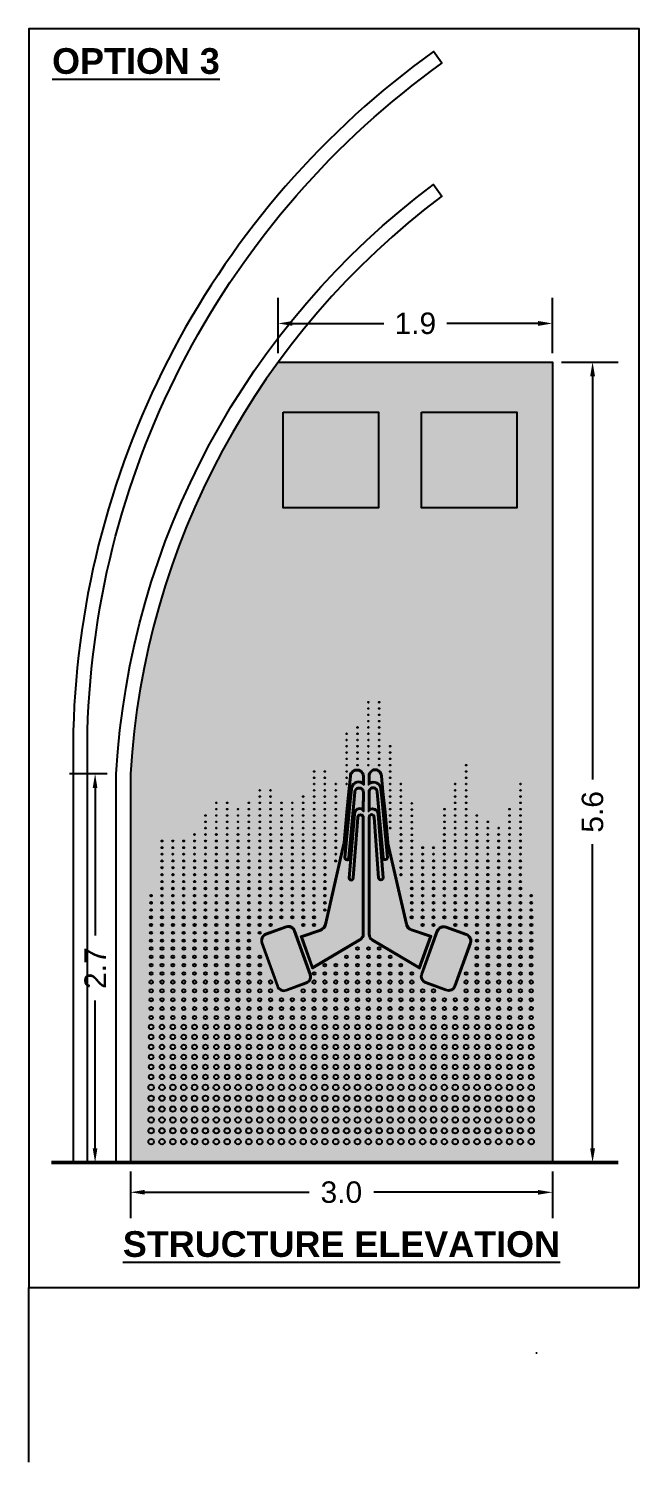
# Model space of a CAD drawing. Header units: metres. Extents: x 6 to 601, y -20 to 118.
# Drawn here: x 38.02 to 42.3, y 73.74 to 83.77 of the extents above; entities that cross this region are included whole.
import ezdxf

# ---------------------------------------------------------------- set-up
doc = ezdxf.new("R2010")
doc.units = ezdxf.units.M
doc.header["$MEASUREMENT"] = 0
doc.layers.add('ProfileEdges', color=7, linetype='Continuous')
doc.styles.add('AR', font='arial.ttf')
doc.styles.get("Standard").update_dxf_attribs({"font": 'arial.ttf'})
doc.dimstyles.get("Standard").update_dxf_attribs({"dimtxt": 0.18, "dimasz": 0.18, "dimexe": 0.18, "dimexo": 0.0625, "dimgap": 0.09, "dimtad": 0, "dimdec": 4, "dimzin": 0, "dimdsep": 46, "dimtxsty": 'Standard', "dimcen": 0.09, "dimadec": 0, "dimazin": 0, "dimtfac": 1, "dimtdec": 4, "dimtofl": 0, "dimtmove": 0, "dimatfit": 3, "dimfxl": 1, "dimtolj": 1, "dimtzin": 0, "dimarcsym": 0})

# ---------------------------------------------------------------- blocks, each defined once
blk = doc.blocks.new('*D597')
at = {"color": 0, "lineweight": -2, "transparency": 16777216}
for p, q in [((41.753, 81.436), (42.151, 81.436)), ((41.971, 81.336), (41.971, 78.516)), ((41.971, 75.936), (41.971, 78.063)), ((41.753, 75.836), (42.151, 75.836))]:
    blk.add_line(p, q, dxfattribs=at)
at = {"color": 0, "transparency": 16777216}
for points in [[(41.954, 81.336), (41.988, 81.336), (41.971, 81.436)], [(41.954, 75.936), (41.988, 75.936), (41.971, 75.836)]]:
    blk.add_solid(points, dxfattribs=at)
at = {"layer": 'Defpoints', "color": 0, "transparency": 16777216}
for p in [(41.69, 81.436), (41.69, 75.836), (41.971, 75.836)]:
    blk.add_point(p, dxfattribs=at)
at = {"color": 0, "transparency": 16777216, "insert": (41.971, 78.289), "char_height": 0.15, "attachment_point": 5, "rotation": 90}
blk.add_mtext('\\A1;5.6', dxfattribs=at)
blk = doc.blocks.new('*D598')
at = {"color": 0, "lineweight": -2, "transparency": 16777216}
for p, q in [((38.737, 75.774), (38.737, 75.448)), ((41.69, 75.773), (41.69, 75.448)), ((38.837, 75.628), (39.987, 75.628)), ((41.59, 75.628), (40.44, 75.628))]:
    blk.add_line(p, q, dxfattribs=at)
at = {"color": 0, "transparency": 16777216}
for points in [[(38.837, 75.645), (38.837, 75.612), (38.737, 75.628)], [(41.59, 75.644), (41.59, 75.611), (41.69, 75.628)]]:
    blk.add_solid(points, dxfattribs=at)
at = {"layer": 'Defpoints', "color": 0, "transparency": 16777216}
for p in [(38.737, 75.836), (41.69, 75.836), (41.69, 75.628)]:
    blk.add_point(p, dxfattribs=at)
at = {"color": 0, "transparency": 16777216, "insert": (40.213, 75.628), "char_height": 0.15, "attachment_point": 5, "rotation": 359.9843}
blk.add_mtext('\\A1;3.0', dxfattribs=at)
blk = doc.blocks.new('*D599')
at = {"color": 0, "lineweight": -2, "transparency": 16777216}
for p, q in [((39.771, 81.499), (39.771, 81.886)), ((41.69, 81.499), (41.69, 81.886)), ((39.871, 81.706), (40.511, 81.706)), ((41.59, 81.706), (40.95, 81.706))]:
    blk.add_line(p, q, dxfattribs=at)
at = {"color": 0, "transparency": 16777216}
for points in [[(39.871, 81.723), (39.871, 81.689), (39.771, 81.706)], [(41.59, 81.723), (41.59, 81.689), (41.69, 81.706)]]:
    blk.add_solid(points, dxfattribs=at)
at = {"layer": 'Defpoints', "color": 0, "transparency": 16777216}
for p in [(41.69, 81.706), (39.771, 81.436), (41.69, 81.436)]:
    blk.add_point(p, dxfattribs=at)
at = {"color": 0, "transparency": 16777216, "insert": (40.731, 81.706), "char_height": 0.15, "attachment_point": 5}
blk.add_mtext('\\A1;1.9', dxfattribs=at)
blk = doc.blocks.new('*D596')
at = {"color": 0, "lineweight": -2, "transparency": 16777216}
for p, q in [((38.575, 78.556), (38.31, 78.556)), ((38.49, 78.456), (38.49, 77.424)), ((38.49, 75.936), (38.49, 76.969)), ((38.575, 75.836), (38.31, 75.836))]:
    blk.add_line(p, q, dxfattribs=at)
at = {"color": 0, "transparency": 16777216}
for points in [[(38.473, 78.456), (38.506, 78.456), (38.49, 78.556)], [(38.473, 75.936), (38.506, 75.936), (38.49, 75.836)]]:
    blk.add_solid(points, dxfattribs=at)
at = {"layer": 'Defpoints', "color": 0, "transparency": 16777216}
for p in [(38.637, 78.556), (38.49, 75.836), (38.637, 75.836)]:
    blk.add_point(p, dxfattribs=at)
at = {"color": 0, "transparency": 16777216, "insert": (38.49, 77.196), "char_height": 0.15, "attachment_point": 5, "rotation": 90}
blk.add_mtext('\\A1;2.7', dxfattribs=at)
blk = doc.blocks.new('logo')
at = {"true_color": 0xffffff, "transparency": 33554661}
h = blk.add_hatch(color=7, dxfattribs=at)
h.dxf.hatch_style = 1
h.paths.add_polyline_path([(118.233, 83.06), (117.566, 83.06), (117.566, 82.39), (118.233, 82.39)])
blk.add_lwpolyline([(117.566, 83.06), (118.233, 83.06), (118.233, 82.39), (117.566, 82.39)], close=True)

msp = doc.modelspace()

# ---------------------------------------------------------------- hatches: boundary and pattern name
at = {"lineweight": 0, "true_color": 0xcd6928, "transparency": 33554534}
h = msp.add_hatch(color=32, dxfattribs=at)
h.dxf.hatch_style = 1
h.paths.add_polyline_path([(41.69, 81.436), (39.771, 81.436, 0.143152), (38.737, 78.558), (38.737, 75.836), (41.69, 75.836)])

# ---------------------------------------------------------------- linework, layer by layer
at = {"lineweight": 50}
msp.add_line((38.185, 75.836), (42.151, 75.836), dxfattribs=at)
for p, q in [((38.025, 73.739), (38.025, 74.963)), ((41.575, 74.504), (41.583, 74.504))]:
    msp.add_line(p, q)
for points in [[(38.437, 76.436), (38.437, 78.856, -0.234388), (40.916, 83.526), (40.858, 83.608, 0.234515), (38.337, 78.856), (38.337, 76.436)], [(38.737, 78.558), (38.737, 75.836), (38.637, 75.836), (38.637, 76.436), (38.637, 78.556, -0.221146), (40.857, 82.677), (40.917, 82.596, 0.220805), (38.737, 78.556)]]:
    msp.add_lwpolyline(points, format="xyb")
for points in [[(38.737, 78.556), (38.737, 76.456)], [(38.337, 76.436), (38.337, 75.836), (38.437, 75.836), (38.437, 76.436)]]:
    msp.add_lwpolyline(points)
for points in [[(40.37, 78.427), (40.369, 78.291, 0.772031), (40.307, 78.274), (40.271, 77.827, 1), (40.294, 77.827), (40.325, 78.251, -1), (40.369, 78.251), (40.369, 77.434, -0.265769), (40.345, 77.391), (40.01, 77.194), (39.929, 77.42), (40.067, 77.467, 0.26009), (40.099, 77.503), (40.229, 78.068, 0.035319), (40.23, 78.075), (40.248, 78.286), (40.263, 78.431), (40.274, 78.538), (40.274, 78.538, -1.002494), (40.37, 78.538), (40.37, 78.538), (40.37, 78.479, 0.686871), (40.287, 78.447), (40.277, 78.365), (40.24, 77.969, 1.012801), (40.262, 77.969), (40.262, 77.97), (40.304, 78.428, -1.006462)], [(40.363, 78.427), (40.362, 78.308, 0.594202), (40.3, 78.275), (40.264, 77.827, 1.000749), (40.301, 77.827), (40.332, 78.25, -1.007797), (40.362, 78.251), (40.362, 77.434, -0.265769), (40.341, 77.397), (40.014, 77.204), (39.938, 77.416), (40.069, 77.46, 0.26009), (40.106, 77.502), (40.236, 78.067, 0.035319), (40.237, 78.075), (40.255, 78.285), (40.27, 78.43), (40.281, 78.538, -1.007076), (40.363, 78.538), (40.363, 78.494, 0.582792), (40.28, 78.447), (40.27, 78.366), (40.233, 77.969, 1.011339), (40.269, 77.968), (40.269, 77.969), (40.311, 78.427, -1.01256)], [(40.402, 78.427), (40.403, 78.291, -0.772031), (40.465, 78.274), (40.501, 77.827, -1), (40.478, 77.827), (40.447, 78.251, 1), (40.403, 78.251), (40.403, 77.434, 0.265769), (40.427, 77.391), (40.762, 77.194), (40.843, 77.42), (40.705, 77.467, -0.26009), (40.673, 77.503), (40.543, 78.068, -0.035319), (40.542, 78.075), (40.524, 78.286), (40.509, 78.431), (40.498, 78.538), (40.498, 78.538, 1.002494), (40.402, 78.538), (40.402, 78.538), (40.402, 78.479, -0.686871), (40.485, 78.447), (40.495, 78.365), (40.532, 77.969, -1.012801), (40.51, 77.969), (40.51, 77.97), (40.468, 78.428, 1.006462)], [(40.409, 78.427), (40.41, 78.308, -0.594202), (40.472, 78.275), (40.508, 77.827, -1.000749), (40.471, 77.827), (40.44, 78.25, 1.007797), (40.41, 78.251), (40.41, 77.434, 0.265769), (40.431, 77.397), (40.758, 77.204), (40.834, 77.416), (40.703, 77.46, -0.26009), (40.666, 77.502), (40.536, 78.067, -0.035319), (40.535, 78.075), (40.517, 78.285), (40.502, 78.43), (40.491, 78.538, 1.007076), (40.409, 78.538), (40.409, 78.494, -0.582792), (40.492, 78.447), (40.502, 78.366), (40.539, 77.969, -1.011339), (40.503, 77.968), (40.503, 77.969), (40.461, 78.427, 1.01256)], [(39.654, 77.371), (39.763, 77.069, 0.414926), (39.827, 77.039), (39.97, 77.091, 0.413923), (39.999, 77.155), (39.89, 77.457, 0.415093), (39.826, 77.487), (39.683, 77.435, 0.412914)], [(39.66, 77.373), (39.769, 77.071, 0.414926), (39.824, 77.045), (39.967, 77.097, 0.413923), (39.993, 77.152), (39.883, 77.454, 0.415093), (39.828, 77.48), (39.686, 77.428, 0.412914)], [(41.119, 77.371), (41.01, 77.069, -0.414926), (40.945, 77.039), (40.803, 77.091, -0.413923), (40.773, 77.155), (40.882, 77.457, -0.415093), (40.946, 77.487), (41.089, 77.435, -0.412914)], [(41.112, 77.373), (41.003, 77.071, -0.414926), (40.948, 77.045), (40.805, 77.097, -0.413923), (40.779, 77.152), (40.889, 77.454, -0.415093), (40.944, 77.48), (41.086, 77.428, -0.412914)]]:
    msp.add_lwpolyline(points, format="xyb", close=True)
for centre, radius in [((40.402, 79.056), 0.003), ((40.478, 79.056), 0.003), ((40.402, 79.012), 0.003), ((40.402, 78.968), 0.003), ((40.478, 79.012), 0.003), ((40.478, 78.968), 0.003), ((40.25, 78.836), 0.003), ((40.326, 78.88), 0.003), ((40.326, 78.836), 0.003), ((40.402, 78.924), 0.003), ((40.402, 78.88), 0.003), ((40.402, 78.836), 0.003), ((40.478, 78.924), 0.003), ((40.478, 78.88), 0.003), ((40.478, 78.836), 0.003), ((40.25, 78.792), 0.003), ((40.25, 78.748), 0.003), ((40.326, 78.792), 0.003), ((40.326, 78.748), 0.003), ((40.402, 78.792), 0.003), ((40.402, 78.748), 0.003), ((40.478, 78.792), 0.003), ((40.478, 78.748), 0.003), ((40.554, 78.748), 0.003), ((40.25, 78.704), 0.003), ((40.25, 78.66), 0.003), ((40.326, 78.704), 0.003), ((40.326, 78.66), 0.003), ((40.402, 78.704), 0.003), ((40.402, 78.66), 0.003), ((40.478, 78.704), 0.003), ((40.478, 78.66), 0.003), ((40.554, 78.704), 0.003), ((40.554, 78.66), 0.003), ((40.022, 78.572), 0.003), ((40.022, 78.528), 0.003), ((40.098, 78.572), 0.003), ((40.098, 78.528), 0.003), ((40.25, 78.616), 0.003), ((40.25, 78.572), 0.003), ((40.25, 78.528), 0.003), ((40.326, 78.616), 0.003), ((40.402, 78.616), 0.003), ((40.478, 78.616), 0.003), ((40.554, 78.616), 0.003), ((40.554, 78.572), 0.003), ((40.554, 78.528), 0.003), ((41.086, 78.616), 0.003), ((41.086, 78.572), 0.003), ((41.086, 78.528), 0.003), ((39.642, 78.44), 0.003), ((39.718, 78.44), 0.003), ((40.022, 78.484), 0.003), ((40.022, 78.44), 0.003), ((40.098, 78.484), 0.003), ((40.098, 78.44), 0.003), ((40.174, 78.484), 0.003), ((40.174, 78.44), 0.003), ((40.25, 78.484), 0.003), ((40.554, 78.484), 0.003), ((40.554, 78.44), 0.003), ((40.63, 78.484), 0.003), ((40.63, 78.44), 0.003), ((41.01, 78.484), 0.003), ((41.01, 78.44), 0.003), ((41.086, 78.484), 0.003), ((41.086, 78.44), 0.003), ((41.466, 78.484), 0.003), ((41.466, 78.44), 0.003), ((39.338, 78.352), 0.003), ((39.414, 78.352), 0.003), ((39.566, 78.352), 0.003), ((39.642, 78.396), 0.003), ((39.642, 78.352), 0.003), ((39.718, 78.396), 0.003), ((39.718, 78.352), 0.003), ((39.794, 78.352), 0.003), ((39.87, 78.352), 0.003), ((39.946, 78.396), 0.003), ((39.946, 78.352), 0.003), ((40.022, 78.396), 0.003), ((40.022, 78.352), 0.003), ((40.098, 78.396), 0.003), ((40.098, 78.352), 0.003), ((40.174, 78.396), 0.003), ((40.174, 78.352), 0.003), ((40.554, 78.396), 0.003), ((40.554, 78.352), 0.003), ((40.63, 78.396), 0.003), ((40.63, 78.352), 0.003), ((40.706, 78.349), 0.003), ((41.01, 78.396), 0.003), ((41.01, 78.352), 0.003), ((41.086, 78.396), 0.003), ((41.086, 78.352), 0.003), ((41.466, 78.396), 0.003), ((41.466, 78.352), 0.003), ((39.262, 78.264), 0.003), ((39.338, 78.308), 0.003), ((39.338, 78.264), 0.003), ((39.414, 78.308), 0.003), ((39.414, 78.264), 0.003), ((39.49, 78.308), 0.003), ((39.49, 78.264), 0.003), ((39.566, 78.308), 0.003), ((39.566, 78.264), 0.003), ((39.642, 78.308), 0.003), ((39.642, 78.264), 0.003), ((39.718, 78.308), 0.003), ((39.718, 78.264), 0.003), ((39.794, 78.308), 0.003), ((39.794, 78.264), 0.003), ((39.87, 78.308), 0.003), ((39.87, 78.264), 0.003), ((39.946, 78.308), 0.003), ((39.946, 78.264), 0.003), ((40.022, 78.308), 0.003), ((40.022, 78.264), 0.003), ((40.098, 78.308), 0.003), ((40.098, 78.264), 0.003), ((40.174, 78.308), 0.003), ((40.174, 78.264), 0.003), ((40.554, 78.308), 0.003), ((40.554, 78.264), 0.003), ((40.63, 78.308), 0.003), ((40.63, 78.264), 0.003), ((40.706, 78.305), 0.003), ((40.706, 78.261), 0.003), ((40.934, 78.308), 0.003), ((40.934, 78.264), 0.003), ((41.01, 78.308), 0.003), ((41.01, 78.264), 0.003), ((41.086, 78.308), 0.003), ((41.086, 78.264), 0.003), ((41.162, 78.264), 0.003), ((41.39, 78.308), 0.003), ((41.39, 78.264), 0.003), ((41.466, 78.308), 0.003), ((41.466, 78.264), 0.003), ((39.186, 78.131), 0.004), ((39.262, 78.131), 0.004), ((39.262, 78.22), 0.003), ((39.262, 78.176), 0.003), ((39.338, 78.131), 0.004), ((39.338, 78.22), 0.003), ((39.338, 78.176), 0.003), ((39.414, 78.131), 0.004), ((39.414, 78.22), 0.003), ((39.414, 78.176), 0.003), ((39.49, 78.131), 0.004), ((39.49, 78.22), 0.003), ((39.49, 78.176), 0.003), ((39.566, 78.131), 0.004), ((39.566, 78.22), 0.003), ((39.566, 78.176), 0.003), ((39.642, 78.131), 0.004), ((39.642, 78.22), 0.003), ((39.642, 78.176), 0.003), ((39.718, 78.131), 0.004), ((39.718, 78.22), 0.003), ((39.718, 78.176), 0.003), ((39.794, 78.131), 0.004), ((39.794, 78.22), 0.003), ((39.794, 78.176), 0.003), ((39.87, 78.131), 0.004), ((39.87, 78.22), 0.003), ((39.87, 78.176), 0.003), ((39.946, 78.131), 0.004), ((39.946, 78.22), 0.003), ((39.946, 78.176), 0.003), ((40.022, 78.131), 0.004), ((40.022, 78.22), 0.003), ((40.022, 78.176), 0.003), ((40.098, 78.131), 0.004), ((40.098, 78.22), 0.003), ((40.098, 78.176), 0.003), ((40.174, 78.131), 0.004), ((40.174, 78.22), 0.003), ((40.174, 78.176), 0.003), ((40.554, 78.22), 0.003), ((40.554, 78.176), 0.003), ((40.63, 78.131), 0.004), ((40.63, 78.22), 0.003), ((40.63, 78.176), 0.003), ((40.706, 78.217), 0.003), ((40.706, 78.173), 0.003), ((40.706, 78.129), 0.003), ((40.934, 78.131), 0.004), ((40.934, 78.22), 0.003), ((40.934, 78.176), 0.003), ((41.01, 78.131), 0.004), ((41.01, 78.22), 0.003), ((41.01, 78.176), 0.003), ((41.086, 78.131), 0.004), ((41.086, 78.22), 0.003), ((41.086, 78.176), 0.003), ((41.162, 78.131), 0.004), ((41.162, 78.22), 0.003), ((41.162, 78.176), 0.003), ((41.238, 78.131), 0.004), ((41.238, 78.22), 0.003), ((41.238, 78.176), 0.003), ((41.314, 78.131), 0.004), ((41.314, 78.176), 0.003), ((41.39, 78.131), 0.004), ((41.39, 78.22), 0.003), ((41.39, 78.176), 0.003), ((41.466, 78.131), 0.004), ((41.466, 78.22), 0.003), ((41.466, 78.176), 0.003), ((38.958, 78.085), 0.004), ((38.958, 78.039), 0.004), ((39.034, 78.085), 0.004), ((39.034, 78.039), 0.004), ((39.11, 78.085), 0.004), ((39.11, 78.039), 0.004), ((39.186, 78.085), 0.004), ((39.186, 78.039), 0.004), ((39.262, 78.085), 0.004), ((39.262, 78.039), 0.004), ((39.338, 78.085), 0.004), ((39.338, 78.039), 0.004), ((39.414, 78.085), 0.004), ((39.414, 78.039), 0.004), ((39.49, 78.085), 0.004), ((39.49, 78.039), 0.004), ((39.566, 78.085), 0.004), ((39.566, 78.039), 0.004), ((39.642, 78.085), 0.004), ((39.642, 78.039), 0.004), ((39.718, 78.085), 0.004), ((39.718, 78.039), 0.004), ((39.794, 78.085), 0.004), ((39.794, 78.039), 0.004), ((39.87, 78.085), 0.004), ((39.87, 78.039), 0.004), ((39.946, 78.085), 0.004), ((39.946, 78.039), 0.004), ((40.022, 78.085), 0.004), ((40.022, 78.039), 0.004), ((40.098, 78.085), 0.004), ((40.098, 78.039), 0.004), ((40.174, 78.085), 0.004), ((40.174, 78.039), 0.004), ((40.63, 78.085), 0.004), ((40.63, 78.039), 0.004), ((40.706, 78.085), 0.004), ((40.706, 78.039), 0.004), ((40.782, 78.039), 0.004), ((40.858, 78.039), 0.004), ((40.934, 78.085), 0.004), ((40.934, 78.039), 0.004), ((41.01, 78.085), 0.004), ((41.01, 78.039), 0.004), ((41.086, 78.085), 0.004), ((41.086, 78.039), 0.004), ((41.162, 78.085), 0.004), ((41.162, 78.039), 0.004), ((41.238, 78.085), 0.004), ((41.238, 78.039), 0.004), ((41.314, 78.085), 0.004), ((41.314, 78.039), 0.004), ((41.39, 78.085), 0.004), ((41.39, 78.039), 0.004), ((41.466, 78.085), 0.004), ((41.466, 78.039), 0.004), ((38.958, 77.946), 0.005), ((38.958, 77.993), 0.004), ((39.034, 77.946), 0.005), ((39.034, 77.993), 0.004), ((39.11, 77.946), 0.005), ((39.11, 77.993), 0.004), ((39.186, 77.946), 0.005), ((39.186, 77.993), 0.004), ((39.262, 77.946), 0.005), ((39.262, 77.993), 0.004), ((39.338, 77.946), 0.005), ((39.338, 77.993), 0.004), ((39.414, 77.946), 0.005), ((39.414, 77.993), 0.004), ((39.49, 77.946), 0.005), ((39.49, 77.993), 0.004), ((39.566, 77.946), 0.005), ((39.566, 77.993), 0.004), ((39.642, 77.946), 0.005), ((39.642, 77.993), 0.004), ((39.718, 77.946), 0.005), ((39.718, 77.993), 0.004), ((39.794, 77.946), 0.005), ((39.794, 77.993), 0.004), ((39.87, 77.946), 0.005), ((39.87, 77.993), 0.004), ((39.946, 77.946), 0.005), ((39.946, 77.993), 0.004), ((40.022, 77.946), 0.005), ((40.022, 77.993), 0.004), ((40.098, 77.946), 0.005), ((40.098, 77.993), 0.004), ((40.174, 77.946), 0.005), ((40.174, 77.993), 0.004), ((40.63, 77.946), 0.005), ((40.63, 77.993), 0.004), ((40.706, 77.946), 0.005), ((40.706, 77.993), 0.004), ((40.782, 77.946), 0.005), ((40.782, 77.993), 0.004), ((40.858, 77.946), 0.005), ((40.858, 77.993), 0.004), ((40.934, 77.946), 0.005), ((40.934, 77.993), 0.004), ((41.01, 77.946), 0.005), ((41.01, 77.993), 0.004), ((41.086, 77.946), 0.005), ((41.086, 77.993), 0.004), ((41.162, 77.946), 0.005), ((41.162, 77.993), 0.004), ((41.238, 77.946), 0.005), ((41.238, 77.993), 0.004), ((41.314, 77.946), 0.005), ((41.314, 77.993), 0.004), ((41.39, 77.946), 0.005), ((41.39, 77.993), 0.004), ((41.466, 77.946), 0.005), ((41.466, 77.993), 0.004), ((38.958, 77.898), 0.005), ((38.958, 77.85), 0.005), ((39.034, 77.898), 0.005), ((39.034, 77.85), 0.005), ((39.11, 77.898), 0.005), ((39.11, 77.85), 0.005), ((39.186, 77.898), 0.005), ((39.186, 77.85), 0.005), ((39.262, 77.898), 0.005), ((39.262, 77.85), 0.005), ((39.338, 77.898), 0.005), ((39.338, 77.85), 0.005), ((39.414, 77.898), 0.005), ((39.414, 77.85), 0.005), ((39.49, 77.898), 0.005), ((39.49, 77.85), 0.005), ((39.566, 77.898), 0.005), ((39.566, 77.85), 0.005), ((39.642, 77.898), 0.005), ((39.642, 77.85), 0.005), ((39.718, 77.898), 0.005), ((39.718, 77.85), 0.005), ((39.794, 77.898), 0.005), ((39.794, 77.85), 0.005), ((39.87, 77.898), 0.005), ((39.87, 77.85), 0.005), ((39.946, 77.898), 0.005), ((39.946, 77.85), 0.005), ((40.022, 77.898), 0.005), ((40.022, 77.85), 0.005), ((40.098, 77.898), 0.005), ((40.098, 77.85), 0.005), ((40.63, 77.898), 0.005), ((40.63, 77.85), 0.005), ((40.706, 77.898), 0.005), ((40.706, 77.85), 0.005), ((40.782, 77.898), 0.005), ((40.782, 77.85), 0.005), ((40.858, 77.898), 0.005), ((40.858, 77.85), 0.005), ((40.934, 77.898), 0.005), ((40.934, 77.85), 0.005), ((41.01, 77.898), 0.005), ((41.01, 77.85), 0.005), ((41.086, 77.898), 0.005), ((41.086, 77.85), 0.005), ((41.162, 77.898), 0.005), ((41.162, 77.85), 0.005), ((41.238, 77.898), 0.005), ((41.238, 77.85), 0.005), ((41.314, 77.898), 0.005), ((41.314, 77.85), 0.005), ((41.39, 77.898), 0.005), ((41.39, 77.85), 0.005), ((41.466, 77.898), 0.005), ((41.466, 77.85), 0.005), ((38.958, 77.753), 0.006), ((38.958, 77.802), 0.005), ((39.034, 77.753), 0.006), ((39.034, 77.802), 0.005), ((39.11, 77.753), 0.006), ((39.11, 77.802), 0.005), ((39.186, 77.753), 0.006), ((39.186, 77.802), 0.005), ((39.262, 77.753), 0.006), ((39.262, 77.802), 0.005), ((39.338, 77.753), 0.006), ((39.338, 77.802), 0.005), ((39.414, 77.753), 0.006), ((39.414, 77.802), 0.005), ((39.49, 77.753), 0.006), ((39.49, 77.802), 0.005), ((39.566, 77.753), 0.006), ((39.566, 77.802), 0.005), ((39.642, 77.753), 0.006), ((39.642, 77.802), 0.005), ((39.718, 77.753), 0.006), ((39.718, 77.802), 0.005), ((39.794, 77.753), 0.006), ((39.794, 77.802), 0.005), ((39.87, 77.753), 0.006), ((39.87, 77.802), 0.005), ((39.946, 77.753), 0.006), ((39.946, 77.802), 0.005), ((40.022, 77.753), 0.006), ((40.022, 77.802), 0.005), ((40.098, 77.753), 0.006), ((40.098, 77.802), 0.005), ((40.706, 77.753), 0.006), ((40.706, 77.802), 0.005), ((40.782, 77.753), 0.006), ((40.782, 77.802), 0.005), ((40.858, 77.753), 0.006), ((40.858, 77.802), 0.005), ((40.934, 77.753), 0.006), ((40.934, 77.802), 0.005), ((41.01, 77.753), 0.006), ((41.01, 77.802), 0.005), ((41.086, 77.753), 0.006), ((41.086, 77.802), 0.005), ((41.162, 77.753), 0.006), ((41.162, 77.802), 0.005), ((41.238, 77.753), 0.006), ((41.238, 77.802), 0.005), ((41.314, 77.753), 0.006), ((41.314, 77.802), 0.005), ((41.39, 77.753), 0.006), ((41.39, 77.802), 0.005), ((41.466, 77.753), 0.006), ((41.466, 77.802), 0.005), ((38.882, 77.703), 0.006), ((38.882, 77.653), 0.006), ((38.958, 77.703), 0.006), ((38.958, 77.653), 0.006), ((39.034, 77.703), 0.006), ((39.034, 77.653), 0.006), ((39.11, 77.703), 0.006), ((39.11, 77.653), 0.006), ((39.186, 77.703), 0.006), ((39.186, 77.653), 0.006), ((39.262, 77.703), 0.006), ((39.262, 77.653), 0.006), ((39.338, 77.703), 0.006), ((39.338, 77.653), 0.006), ((39.414, 77.703), 0.006), ((39.414, 77.653), 0.006), ((39.49, 77.703), 0.006), ((39.49, 77.653), 0.006), ((39.566, 77.703), 0.006), ((39.566, 77.653), 0.006), ((39.642, 77.703), 0.006), ((39.642, 77.653), 0.006), ((39.718, 77.703), 0.006), ((39.718, 77.653), 0.006), ((39.794, 77.703), 0.006), ((39.794, 77.653), 0.006), ((39.87, 77.703), 0.006), ((39.87, 77.653), 0.006), ((39.946, 77.703), 0.006), ((39.946, 77.653), 0.006), ((40.022, 77.703), 0.006), ((40.022, 77.653), 0.006), ((40.098, 77.703), 0.006), ((40.098, 77.653), 0.006), ((40.706, 77.703), 0.006), ((40.706, 77.653), 0.006), ((40.782, 77.703), 0.006), ((40.782, 77.653), 0.006), ((40.858, 77.703), 0.006), ((40.858, 77.653), 0.006), ((40.934, 77.703), 0.006), ((40.934, 77.653), 0.006), ((41.01, 77.703), 0.006), ((41.01, 77.653), 0.006), ((41.086, 77.703), 0.006), ((41.086, 77.653), 0.006), ((41.162, 77.703), 0.006), ((41.162, 77.653), 0.006), ((41.238, 77.703), 0.006), ((41.238, 77.653), 0.006), ((41.314, 77.703), 0.006), ((41.314, 77.653), 0.006), ((41.39, 77.703), 0.006), ((41.39, 77.653), 0.006), ((41.466, 77.703), 0.006), ((41.466, 77.653), 0.006), ((41.542, 77.703), 0.006), ((41.542, 77.653), 0.006), ((38.882, 77.551), 0.008), ((38.882, 77.603), 0.006), ((38.958, 77.551), 0.008), ((38.958, 77.603), 0.006), ((39.034, 77.551), 0.008), ((39.034, 77.603), 0.006), ((39.11, 77.551), 0.008), ((39.11, 77.603), 0.006), ((39.186, 77.551), 0.008), ((39.186, 77.603), 0.006), ((39.262, 77.551), 0.008), ((39.262, 77.603), 0.006), ((39.338, 77.551), 0.008), ((39.338, 77.603), 0.006), ((39.414, 77.551), 0.008), ((39.414, 77.603), 0.006), ((39.49, 77.551), 0.008), ((39.49, 77.603), 0.006), ((39.566, 77.551), 0.008), ((39.566, 77.603), 0.006), ((39.642, 77.551), 0.008), ((39.642, 77.603), 0.006), ((39.718, 77.551), 0.008), ((39.718, 77.603), 0.006), ((39.794, 77.551), 0.008), ((39.794, 77.603), 0.006), ((39.87, 77.551), 0.008), ((39.87, 77.603), 0.006), ((39.946, 77.551), 0.008), ((39.946, 77.603), 0.006), ((40.022, 77.551), 0.008), ((40.022, 77.603), 0.006), ((40.098, 77.603), 0.006), ((40.706, 77.551), 0.008), ((40.706, 77.603), 0.006), ((40.782, 77.551), 0.008), ((40.782, 77.603), 0.006), ((40.858, 77.551), 0.008), ((40.858, 77.603), 0.006), ((40.934, 77.551), 0.008), ((40.934, 77.603), 0.006), ((41.01, 77.551), 0.008), ((41.01, 77.603), 0.006), ((41.086, 77.551), 0.008), ((41.086, 77.603), 0.006), ((41.162, 77.551), 0.008), ((41.162, 77.603), 0.006), ((41.238, 77.551), 0.008), ((41.238, 77.603), 0.006), ((41.314, 77.551), 0.008), ((41.314, 77.603), 0.006), ((41.39, 77.551), 0.008), ((41.39, 77.603), 0.006), ((41.466, 77.551), 0.008), ((41.466, 77.603), 0.006), ((41.542, 77.551), 0.008), ((41.542, 77.603), 0.006), ((38.882, 77.497), 0.008), ((38.882, 77.443), 0.008), ((38.958, 77.497), 0.008), ((38.958, 77.443), 0.008), ((39.034, 77.497), 0.008), ((39.034, 77.443), 0.008), ((39.11, 77.497), 0.008), ((39.11, 77.443), 0.008), ((39.186, 77.497), 0.008), ((39.186, 77.443), 0.008), ((39.262, 77.497), 0.008), ((39.262, 77.443), 0.008), ((39.338, 77.497), 0.008), ((39.338, 77.443), 0.008), ((39.414, 77.497), 0.008), ((39.414, 77.443), 0.008), ((39.49, 77.497), 0.008), ((39.49, 77.443), 0.008), ((39.566, 77.497), 0.008), ((39.566, 77.443), 0.008), ((39.642, 77.497), 0.008), ((39.642, 77.443), 0.008), ((39.718, 77.497), 0.008), ((39.946, 77.497), 0.008), ((40.022, 77.497), 0.008), ((40.782, 77.497), 0.008), ((40.858, 77.497), 0.008), ((41.01, 77.497), 0.008), ((41.086, 77.497), 0.008), ((41.162, 77.497), 0.008), ((41.162, 77.443), 0.008), ((41.238, 77.497), 0.008), ((41.238, 77.443), 0.008), ((41.314, 77.497), 0.008), ((41.314, 77.443), 0.008), ((41.39, 77.497), 0.008), ((41.39, 77.443), 0.008), ((41.466, 77.497), 0.008), ((41.466, 77.443), 0.008), ((41.542, 77.497), 0.008), ((41.542, 77.443), 0.008), ((38.882, 77.333), 0.01), ((38.882, 77.389), 0.008), ((38.958, 77.333), 0.01), ((38.958, 77.389), 0.008), ((39.034, 77.333), 0.01), ((39.034, 77.389), 0.008), ((39.11, 77.333), 0.01), ((39.11, 77.389), 0.008), ((39.186, 77.333), 0.01), ((39.186, 77.389), 0.008), ((39.262, 77.333), 0.01), ((39.262, 77.389), 0.008), ((39.338, 77.333), 0.01), ((39.338, 77.389), 0.008), ((39.414, 77.333), 0.01), ((39.414, 77.389), 0.008), ((39.49, 77.333), 0.01), ((39.49, 77.389), 0.008), ((39.566, 77.333), 0.01), ((39.566, 77.389), 0.008), ((40.326, 77.333), 0.01), ((40.402, 77.333), 0.01), ((40.478, 77.333), 0.01), ((41.162, 77.333), 0.01), ((41.162, 77.389), 0.008), ((41.238, 77.333), 0.01), ((41.238, 77.389), 0.008), ((41.314, 77.333), 0.01), ((41.314, 77.389), 0.008), ((41.39, 77.333), 0.01), ((41.39, 77.389), 0.008), ((41.466, 77.333), 0.01), ((41.466, 77.389), 0.008), ((41.542, 77.333), 0.01), ((41.542, 77.389), 0.008), ((38.882, 77.275), 0.01), ((38.882, 77.217), 0.01), ((38.958, 77.275), 0.01), ((38.958, 77.217), 0.01), ((39.034, 77.275), 0.01), ((39.034, 77.217), 0.01), ((39.11, 77.275), 0.01), ((39.11, 77.217), 0.01), ((39.186, 77.275), 0.01), ((39.186, 77.217), 0.01), ((39.262, 77.275), 0.01), ((39.262, 77.217), 0.01), ((39.338, 77.275), 0.01), ((39.338, 77.217), 0.01), ((39.414, 77.275), 0.01), ((39.414, 77.217), 0.01), ((39.49, 77.275), 0.01), ((39.49, 77.217), 0.01), ((39.566, 77.275), 0.01), ((39.566, 77.217), 0.01), ((39.642, 77.275), 0.01), ((39.642, 77.217), 0.01), ((40.098, 77.217), 0.01), ((40.174, 77.217), 0.01), ((40.25, 77.275), 0.01), ((40.25, 77.217), 0.01), ((40.326, 77.275), 0.01), ((40.326, 77.217), 0.01), ((40.402, 77.275), 0.01), ((40.402, 77.217), 0.01), ((40.478, 77.275), 0.01), ((40.478, 77.217), 0.01), ((40.554, 77.275), 0.01), ((40.554, 77.217), 0.01), ((40.63, 77.217), 0.01), ((41.162, 77.275), 0.01), ((41.162, 77.217), 0.01), ((41.238, 77.275), 0.01), ((41.238, 77.217), 0.01), ((41.314, 77.275), 0.01), ((41.314, 77.217), 0.01), ((41.39, 77.275), 0.01), ((41.39, 77.217), 0.01), ((41.466, 77.275), 0.01), ((41.466, 77.217), 0.01), ((41.542, 77.275), 0.01), ((41.542, 77.217), 0.01), ((38.882, 77.159), 0.01), ((38.958, 77.159), 0.01), ((39.034, 77.159), 0.01), ((39.11, 77.159), 0.01), ((39.186, 77.159), 0.01), ((39.262, 77.159), 0.01), ((39.338, 77.159), 0.01), ((39.414, 77.159), 0.01), ((39.49, 77.159), 0.01), ((39.566, 77.159), 0.01), ((39.642, 77.159), 0.01), ((40.022, 77.159), 0.01), ((40.098, 77.159), 0.01), ((40.174, 77.159), 0.01), ((40.25, 77.159), 0.01), ((40.326, 77.159), 0.01), ((40.402, 77.159), 0.01), ((40.478, 77.159), 0.01), ((40.554, 77.159), 0.01), ((40.63, 77.159), 0.01), ((40.706, 77.159), 0.01), ((41.086, 77.159), 0.01), ((41.162, 77.159), 0.01), ((41.238, 77.159), 0.01), ((41.314, 77.159), 0.01), ((41.39, 77.159), 0.01), ((41.466, 77.159), 0.01), ((41.542, 77.159), 0.01), ((38.882, 77.099), 0.012), ((38.882, 77.037), 0.012), ((38.958, 77.099), 0.012), ((38.958, 77.037), 0.012), ((39.034, 77.099), 0.012), ((39.034, 77.037), 0.012), ((39.11, 77.099), 0.012), ((39.11, 77.037), 0.012), ((39.186, 77.099), 0.012), ((39.186, 77.037), 0.012), ((39.262, 77.099), 0.012), ((39.262, 77.037), 0.012), ((39.338, 77.099), 0.012), ((39.338, 77.037), 0.012), ((39.414, 77.099), 0.012), ((39.414, 77.037), 0.012), ((39.49, 77.099), 0.012), ((39.49, 77.037), 0.012), ((39.566, 77.099), 0.012), ((39.566, 77.037), 0.012), ((39.642, 77.099), 0.012), ((39.642, 77.037), 0.012), ((39.718, 77.099), 0.012), ((39.718, 77.037), 0.012), ((39.946, 77.037), 0.012), ((40.022, 77.099), 0.012), ((40.022, 77.037), 0.012), ((40.098, 77.099), 0.012), ((40.098, 77.037), 0.012), ((40.174, 77.099), 0.012), ((40.174, 77.037), 0.012), ((40.25, 77.099), 0.012), ((40.25, 77.037), 0.012), ((40.326, 77.099), 0.012), ((40.326, 77.037), 0.012), ((40.402, 77.099), 0.012), ((40.402, 77.037), 0.012), ((40.478, 77.099), 0.012), ((40.478, 77.037), 0.012), ((40.554, 77.099), 0.012), ((40.554, 77.037), 0.012), ((40.63, 77.099), 0.012), ((40.63, 77.037), 0.012), ((40.706, 77.099), 0.012), ((40.706, 77.037), 0.012), ((40.782, 77.037), 0.012), ((40.858, 77.037), 0.012), ((41.086, 77.099), 0.012), ((41.086, 77.037), 0.012), ((41.162, 77.099), 0.012), ((41.162, 77.037), 0.012), ((41.238, 77.099), 0.012), ((41.238, 77.037), 0.012), ((41.314, 77.099), 0.012), ((41.314, 77.037), 0.012), ((41.39, 77.099), 0.012), ((41.39, 77.037), 0.012), ((41.466, 77.099), 0.012), ((41.466, 77.037), 0.012), ((41.542, 77.099), 0.012), ((41.542, 77.037), 0.012), ((38.882, 76.975), 0.012), ((38.882, 76.913), 0.012), ((38.958, 76.975), 0.012), ((38.958, 76.913), 0.012), ((39.034, 76.975), 0.012), ((39.034, 76.913), 0.012), ((39.11, 76.975), 0.012), ((39.11, 76.913), 0.012), ((39.186, 76.975), 0.012), ((39.186, 76.913), 0.012), ((39.262, 76.975), 0.012), ((39.262, 76.913), 0.012), ((39.338, 76.975), 0.012), ((39.338, 76.913), 0.012), ((39.414, 76.975), 0.012), ((39.414, 76.913), 0.012), ((39.49, 76.975), 0.012), ((39.49, 76.913), 0.012), ((39.566, 76.975), 0.012), ((39.566, 76.913), 0.012), ((39.642, 76.975), 0.012), ((39.642, 76.913), 0.012), ((39.718, 76.975), 0.012), ((39.718, 76.913), 0.012), ((39.794, 76.975), 0.012), ((39.794, 76.913), 0.012), ((39.87, 76.975), 0.012), ((39.87, 76.913), 0.012), ((39.946, 76.975), 0.012), ((39.946, 76.913), 0.012), ((40.022, 76.975), 0.012), ((40.022, 76.913), 0.012), ((40.098, 76.975), 0.012), ((40.098, 76.913), 0.012), ((40.174, 76.975), 0.012), ((40.174, 76.913), 0.012), ((40.25, 76.975), 0.012), ((40.25, 76.913), 0.012), ((40.326, 76.975), 0.012), ((40.326, 76.913), 0.012), ((40.402, 76.975), 0.012), ((40.402, 76.913), 0.012), ((40.478, 76.975), 0.012), ((40.478, 76.913), 0.012), ((40.554, 76.975), 0.012), ((40.554, 76.913), 0.012), ((40.63, 76.975), 0.012), ((40.63, 76.913), 0.012), ((40.706, 76.975), 0.012), ((40.706, 76.913), 0.012), ((40.782, 76.975), 0.012), ((40.782, 76.913), 0.012), ((40.858, 76.975), 0.012), ((40.858, 76.913), 0.012), ((40.934, 76.975), 0.012), ((40.934, 76.913), 0.012), ((41.01, 76.975), 0.012), ((41.01, 76.913), 0.012), ((41.086, 76.975), 0.012), ((41.086, 76.913), 0.012), ((41.162, 76.975), 0.012), ((41.162, 76.913), 0.012), ((41.238, 76.975), 0.012), ((41.238, 76.913), 0.012), ((41.314, 76.975), 0.012), ((41.314, 76.913), 0.012), ((41.39, 76.975), 0.012), ((41.39, 76.913), 0.012), ((41.466, 76.975), 0.012), ((41.466, 76.913), 0.012), ((41.542, 76.975), 0.012), ((41.542, 76.913), 0.012), ((38.882, 76.851), 0.012), ((38.958, 76.851), 0.012), ((39.034, 76.851), 0.012), ((39.11, 76.851), 0.012), ((39.186, 76.851), 0.012), ((39.262, 76.851), 0.012), ((39.338, 76.851), 0.012), ((39.414, 76.851), 0.012), ((39.49, 76.851), 0.012), ((39.566, 76.851), 0.012), ((39.642, 76.851), 0.012), ((39.718, 76.851), 0.012), ((39.794, 76.851), 0.012), ((39.87, 76.851), 0.012), ((39.946, 76.851), 0.012), ((40.022, 76.851), 0.012), ((40.098, 76.851), 0.012), ((40.174, 76.851), 0.012), ((40.25, 76.851), 0.012), ((40.326, 76.851), 0.012), ((40.402, 76.851), 0.012), ((40.478, 76.851), 0.012), ((40.554, 76.851), 0.012), ((40.63, 76.851), 0.012), ((40.706, 76.851), 0.012), ((40.782, 76.851), 0.012), ((40.858, 76.851), 0.012), ((40.934, 76.851), 0.012), ((41.01, 76.851), 0.012), ((41.086, 76.851), 0.012), ((41.162, 76.851), 0.012), ((41.238, 76.851), 0.012), ((41.314, 76.851), 0.012), ((41.39, 76.851), 0.012), ((41.466, 76.851), 0.012), ((41.542, 76.851), 0.012), ((38.882, 76.785), 0.016), ((38.882, 76.715), 0.016), ((38.958, 76.785), 0.016), ((38.958, 76.715), 0.016), ((39.034, 76.785), 0.016), ((39.034, 76.715), 0.016), ((39.11, 76.785), 0.016), ((39.11, 76.715), 0.016), ((39.186, 76.785), 0.016), ((39.186, 76.715), 0.016), ((39.262, 76.785), 0.016), ((39.262, 76.715), 0.016), ((39.338, 76.785), 0.016), ((39.338, 76.715), 0.016), ((39.414, 76.785), 0.016), ((39.414, 76.715), 0.016), ((39.49, 76.785), 0.016), ((39.49, 76.715), 0.016), ((39.566, 76.785), 0.016), ((39.566, 76.715), 0.016), ((39.642, 76.785), 0.016), ((39.642, 76.715), 0.016), ((39.718, 76.785), 0.016), ((39.718, 76.715), 0.016), ((39.794, 76.785), 0.016), ((39.794, 76.715), 0.016), ((39.87, 76.785), 0.016), ((39.87, 76.715), 0.016), ((39.946, 76.785), 0.016), ((39.946, 76.715), 0.016), ((40.022, 76.785), 0.016), ((40.022, 76.715), 0.016), ((40.098, 76.785), 0.016), ((40.098, 76.715), 0.016), ((40.174, 76.785), 0.016), ((40.174, 76.715), 0.016), ((40.25, 76.785), 0.016), ((40.25, 76.715), 0.016), ((40.326, 76.785), 0.016), ((40.326, 76.715), 0.016), ((40.402, 76.785), 0.016), ((40.402, 76.715), 0.016), ((40.478, 76.785), 0.016), ((40.478, 76.715), 0.016), ((40.554, 76.785), 0.016), ((40.554, 76.715), 0.016), ((40.63, 76.785), 0.016), ((40.63, 76.715), 0.016), ((40.706, 76.785), 0.016), ((40.706, 76.715), 0.016), ((40.782, 76.785), 0.016), ((40.782, 76.715), 0.016), ((40.858, 76.785), 0.016), ((40.858, 76.715), 0.016), ((40.934, 76.785), 0.016), ((40.934, 76.715), 0.016), ((41.01, 76.785), 0.016), ((41.01, 76.715), 0.016), ((41.086, 76.785), 0.016), ((41.086, 76.715), 0.016), ((41.162, 76.785), 0.016), ((41.162, 76.715), 0.016), ((41.238, 76.785), 0.016), ((41.238, 76.715), 0.016), ((41.314, 76.785), 0.016), ((41.314, 76.715), 0.016), ((41.39, 76.785), 0.016), ((41.39, 76.715), 0.016), ((41.466, 76.785), 0.016), ((41.466, 76.715), 0.016), ((41.542, 76.785), 0.016), ((41.542, 76.715), 0.016), ((38.882, 76.645), 0.016), ((38.958, 76.645), 0.016), ((39.034, 76.645), 0.016), ((39.11, 76.645), 0.016), ((39.186, 76.645), 0.016), ((39.262, 76.645), 0.016), ((39.338, 76.645), 0.016), ((39.414, 76.645), 0.016), ((39.49, 76.645), 0.016), ((39.566, 76.645), 0.016), ((39.642, 76.645), 0.016), ((39.718, 76.645), 0.016), ((39.794, 76.645), 0.016), ((39.87, 76.645), 0.016), ((39.946, 76.645), 0.016), ((40.022, 76.645), 0.016), ((40.098, 76.645), 0.016), ((40.174, 76.645), 0.016), ((40.25, 76.645), 0.016), ((40.326, 76.645), 0.016), ((40.402, 76.645), 0.016), ((40.478, 76.645), 0.016), ((40.554, 76.645), 0.016), ((40.63, 76.645), 0.016), ((40.706, 76.645), 0.016), ((40.782, 76.645), 0.016), ((40.858, 76.645), 0.016), ((40.934, 76.645), 0.016), ((41.01, 76.645), 0.016), ((41.086, 76.645), 0.016), ((41.162, 76.645), 0.016), ((41.238, 76.645), 0.016), ((41.314, 76.645), 0.016), ((41.39, 76.645), 0.016), ((41.466, 76.645), 0.016), ((41.542, 76.645), 0.016), ((38.882, 76.575), 0.016), ((38.958, 76.575), 0.016), ((39.034, 76.575), 0.016), ((39.11, 76.575), 0.016), ((39.186, 76.575), 0.016), ((39.262, 76.575), 0.016), ((39.338, 76.575), 0.016), ((39.414, 76.575), 0.016), ((39.49, 76.575), 0.016), ((39.566, 76.575), 0.016), ((39.642, 76.575), 0.016), ((39.718, 76.575), 0.016), ((39.794, 76.575), 0.016), ((39.87, 76.575), 0.016), ((39.946, 76.575), 0.016), ((40.022, 76.575), 0.016), ((40.098, 76.575), 0.016), ((40.174, 76.575), 0.016), ((40.25, 76.575), 0.016), ((40.326, 76.575), 0.016), ((40.402, 76.575), 0.016), ((40.478, 76.575), 0.016), ((40.554, 76.575), 0.016), ((40.63, 76.575), 0.016), ((40.706, 76.575), 0.016), ((40.782, 76.575), 0.016), ((40.858, 76.575), 0.016), ((40.934, 76.575), 0.016), ((41.01, 76.575), 0.016), ((41.086, 76.575), 0.016), ((41.162, 76.575), 0.016), ((41.238, 76.575), 0.016), ((41.314, 76.575), 0.016), ((41.39, 76.575), 0.016), ((41.466, 76.575), 0.016), ((41.542, 76.575), 0.016), ((38.882, 76.505), 0.016), ((38.882, 76.435), 0.016), ((38.958, 76.505), 0.016), ((38.958, 76.435), 0.016), ((39.034, 76.505), 0.016), ((39.034, 76.435), 0.016), ((39.11, 76.505), 0.016), ((39.11, 76.435), 0.016), ((39.186, 76.505), 0.016), ((39.186, 76.435), 0.016), ((39.262, 76.505), 0.016), ((39.262, 76.435), 0.016), ((39.338, 76.505), 0.016), ((39.338, 76.435), 0.016), ((39.414, 76.505), 0.016), ((39.414, 76.435), 0.016), ((39.49, 76.505), 0.016), ((39.49, 76.435), 0.016), ((39.566, 76.505), 0.016), ((39.566, 76.435), 0.016), ((39.642, 76.505), 0.016), ((39.642, 76.435), 0.016), ((39.718, 76.505), 0.016), ((39.718, 76.435), 0.016), ((39.794, 76.505), 0.016), ((39.794, 76.435), 0.016), ((39.87, 76.505), 0.016), ((39.87, 76.435), 0.016), ((39.946, 76.505), 0.016), ((39.946, 76.435), 0.016), ((40.022, 76.505), 0.016), ((40.022, 76.435), 0.016), ((40.098, 76.505), 0.016), ((40.098, 76.435), 0.016), ((40.174, 76.505), 0.016), ((40.174, 76.435), 0.016), ((40.25, 76.505), 0.016), ((40.25, 76.435), 0.016), ((40.326, 76.505), 0.016), ((40.326, 76.435), 0.016), ((40.402, 76.505), 0.016), ((40.402, 76.435), 0.016), ((40.478, 76.505), 0.016), ((40.478, 76.435), 0.016), ((40.554, 76.505), 0.016), ((40.554, 76.435), 0.016), ((40.63, 76.505), 0.016), ((40.63, 76.435), 0.016), ((40.706, 76.505), 0.016), ((40.706, 76.435), 0.016), ((40.782, 76.505), 0.016), ((40.782, 76.435), 0.016), ((40.858, 76.505), 0.016), ((40.858, 76.435), 0.016), ((40.934, 76.505), 0.016), ((40.934, 76.435), 0.016), ((41.01, 76.505), 0.016), ((41.01, 76.435), 0.016), ((41.086, 76.505), 0.016), ((41.086, 76.435), 0.016), ((41.162, 76.505), 0.016), ((41.162, 76.435), 0.016), ((41.238, 76.505), 0.016), ((41.238, 76.435), 0.016), ((41.314, 76.505), 0.016), ((41.314, 76.435), 0.016), ((41.39, 76.505), 0.016), ((41.39, 76.435), 0.016), ((41.466, 76.505), 0.016), ((41.466, 76.435), 0.016), ((41.542, 76.505), 0.016), ((41.542, 76.435), 0.016), ((38.882, 76.362), 0.019), ((38.958, 76.362), 0.019), ((39.034, 76.362), 0.019), ((39.11, 76.362), 0.019), ((39.186, 76.362), 0.019), ((39.262, 76.362), 0.019), ((39.338, 76.362), 0.019), ((39.414, 76.362), 0.019), ((39.49, 76.362), 0.019), ((39.566, 76.362), 0.019), ((39.642, 76.362), 0.019), ((39.718, 76.362), 0.019), ((39.794, 76.362), 0.019), ((39.87, 76.362), 0.019), ((39.946, 76.362), 0.019), ((40.022, 76.362), 0.019), ((40.098, 76.362), 0.019), ((40.174, 76.362), 0.019), ((40.25, 76.362), 0.019), ((40.326, 76.362), 0.019), ((40.402, 76.362), 0.019), ((40.478, 76.362), 0.019), ((40.554, 76.362), 0.019), ((40.63, 76.362), 0.019), ((40.706, 76.362), 0.019), ((40.782, 76.362), 0.019), ((40.858, 76.362), 0.019), ((40.934, 76.362), 0.019), ((41.01, 76.362), 0.019), ((41.086, 76.362), 0.019), ((41.162, 76.362), 0.019), ((41.238, 76.362), 0.019), ((41.314, 76.362), 0.019), ((41.39, 76.362), 0.019), ((41.466, 76.362), 0.019), ((41.542, 76.362), 0.019), ((38.882, 76.286), 0.019), ((38.882, 76.21), 0.019), ((38.958, 76.286), 0.019), ((38.958, 76.21), 0.019), ((39.034, 76.286), 0.019), ((39.034, 76.21), 0.019), ((39.11, 76.286), 0.019), ((39.11, 76.21), 0.019), ((39.186, 76.286), 0.019), ((39.186, 76.21), 0.019), ((39.262, 76.286), 0.019), ((39.262, 76.21), 0.019), ((39.338, 76.286), 0.019), ((39.338, 76.21), 0.019), ((39.414, 76.286), 0.019), ((39.414, 76.21), 0.019), ((39.49, 76.286), 0.019), ((39.49, 76.21), 0.019), ((39.566, 76.286), 0.019), ((39.566, 76.21), 0.019), ((39.642, 76.286), 0.019), ((39.642, 76.21), 0.019), ((39.718, 76.286), 0.019), ((39.718, 76.21), 0.019), ((39.794, 76.286), 0.019), ((39.794, 76.21), 0.019), ((39.87, 76.286), 0.019), ((39.87, 76.21), 0.019), ((39.946, 76.286), 0.019), ((39.946, 76.21), 0.019), ((40.022, 76.286), 0.019), ((40.022, 76.21), 0.019), ((40.098, 76.286), 0.019), ((40.098, 76.21), 0.019), ((40.174, 76.286), 0.019), ((40.174, 76.21), 0.019), ((40.25, 76.286), 0.019), ((40.25, 76.21), 0.019), ((40.326, 76.286), 0.019), ((40.326, 76.21), 0.019), ((40.402, 76.286), 0.019), ((40.402, 76.21), 0.019), ((40.478, 76.286), 0.019), ((40.478, 76.21), 0.019), ((40.554, 76.286), 0.019), ((40.554, 76.21), 0.019), ((40.63, 76.286), 0.019), ((40.63, 76.21), 0.019), ((40.706, 76.286), 0.019), ((40.706, 76.21), 0.019), ((40.782, 76.286), 0.019), ((40.782, 76.21), 0.019), ((40.858, 76.286), 0.019), ((40.858, 76.21), 0.019), ((40.934, 76.286), 0.019), ((40.934, 76.21), 0.019), ((41.01, 76.286), 0.019), ((41.01, 76.21), 0.019), ((41.086, 76.286), 0.019), ((41.086, 76.21), 0.019), ((41.162, 76.286), 0.019), ((41.162, 76.21), 0.019), ((41.238, 76.286), 0.019), ((41.238, 76.21), 0.019), ((41.314, 76.286), 0.019), ((41.314, 76.21), 0.019), ((41.39, 76.286), 0.019), ((41.39, 76.21), 0.019), ((41.466, 76.286), 0.019), ((41.466, 76.21), 0.019), ((41.542, 76.286), 0.019), ((41.542, 76.21), 0.019), ((38.882, 76.134), 0.019), ((38.958, 76.134), 0.019), ((39.034, 76.134), 0.019), ((39.11, 76.134), 0.019), ((39.186, 76.134), 0.019), ((39.262, 76.134), 0.019), ((39.338, 76.134), 0.019), ((39.414, 76.134), 0.019), ((39.49, 76.134), 0.019), ((39.566, 76.134), 0.019), ((39.642, 76.134), 0.019), ((39.718, 76.134), 0.019), ((39.794, 76.134), 0.019), ((39.87, 76.134), 0.019), ((39.946, 76.134), 0.019), ((40.022, 76.134), 0.019), ((40.098, 76.134), 0.019), ((40.174, 76.134), 0.019), ((40.25, 76.134), 0.019), ((40.326, 76.134), 0.019), ((40.402, 76.134), 0.019), ((40.478, 76.134), 0.019), ((40.554, 76.134), 0.019), ((40.63, 76.134), 0.019), ((40.706, 76.134), 0.019), ((40.782, 76.134), 0.019), ((40.858, 76.134), 0.019), ((40.934, 76.134), 0.019), ((41.01, 76.134), 0.019), ((41.086, 76.134), 0.019), ((41.162, 76.134), 0.019), ((41.238, 76.134), 0.019), ((41.314, 76.134), 0.019), ((41.39, 76.134), 0.019), ((41.466, 76.134), 0.019), ((41.542, 76.134), 0.019), ((38.882, 76.058), 0.019), ((38.958, 76.058), 0.019), ((39.034, 76.058), 0.019), ((39.11, 76.058), 0.019), ((39.186, 76.058), 0.019), ((39.262, 76.058), 0.019), ((39.338, 76.058), 0.019), ((39.414, 76.058), 0.019), ((39.49, 76.058), 0.019), ((39.566, 76.058), 0.019), ((39.642, 76.058), 0.019), ((39.718, 76.058), 0.019), ((39.794, 76.058), 0.019), ((39.87, 76.058), 0.019), ((39.946, 76.058), 0.019), ((40.022, 76.058), 0.019), ((40.098, 76.058), 0.019), ((40.174, 76.058), 0.019), ((40.25, 76.058), 0.019), ((40.326, 76.058), 0.019), ((40.402, 76.058), 0.019), ((40.478, 76.058), 0.019), ((40.554, 76.058), 0.019), ((40.63, 76.058), 0.019), ((40.706, 76.058), 0.019), ((40.782, 76.058), 0.019), ((40.858, 76.058), 0.019), ((40.934, 76.058), 0.019), ((41.01, 76.058), 0.019), ((41.086, 76.058), 0.019), ((41.162, 76.058), 0.019), ((41.238, 76.058), 0.019), ((41.314, 76.058), 0.019), ((41.39, 76.058), 0.019), ((41.466, 76.058), 0.019), ((41.542, 76.058), 0.019), ((38.882, 75.982), 0.019), ((38.958, 75.982), 0.019), ((39.034, 75.982), 0.019), ((39.11, 75.982), 0.019), ((39.186, 75.982), 0.019), ((39.262, 75.982), 0.019), ((39.338, 75.982), 0.019), ((39.414, 75.982), 0.019), ((39.49, 75.982), 0.019), ((39.566, 75.982), 0.019), ((39.642, 75.982), 0.019), ((39.718, 75.982), 0.019), ((39.794, 75.982), 0.019), ((39.87, 75.982), 0.019), ((39.946, 75.982), 0.019), ((40.022, 75.982), 0.019), ((40.098, 75.982), 0.019), ((40.174, 75.982), 0.019), ((40.25, 75.982), 0.019), ((40.326, 75.982), 0.019), ((40.402, 75.982), 0.019), ((40.478, 75.982), 0.019), ((40.554, 75.982), 0.019), ((40.63, 75.982), 0.019), ((40.706, 75.982), 0.019), ((40.782, 75.982), 0.019), ((40.858, 75.982), 0.019), ((40.934, 75.982), 0.019), ((41.01, 75.982), 0.019), ((41.086, 75.982), 0.019), ((41.162, 75.982), 0.019), ((41.238, 75.982), 0.019), ((41.314, 75.982), 0.019), ((41.39, 75.982), 0.019), ((41.466, 75.982), 0.019), ((41.542, 75.982), 0.019)]:
    msp.add_circle(centre, radius)
at = {"layer": 'Defpoints'}
msp.add_lwpolyline([(42.298, 74.963), (42.298, 83.768), (38.025, 83.768), (38.025, 74.963)], close=True, dxfattribs=at)
at = {"layer": 'ProfileEdges', "color": 32, "true_color": 0xcd6928}
msp.add_lwpolyline([(39.771, 81.436), (41.69, 81.436), (41.69, 75.836)], dxfattribs=at)

# ---------------------------------------------------------------- block references
for p in [(-77.759, -1.974), (-76.793, -1.974)]:
    msp.add_blockref('logo', p)

# ---------------------------------------------------------------- texts
at = {"layer": 'ProfileEdges', "char_height": 0.18, "attachment_point": 1, "style": 'AR'}
for s, insert in [('{\\fArial|b1|i0|c0|p34;\\LOPTION 3}', (38.189, 83.632)), ('{\\fArial|b1|i0|c0|p34;\\LSTRUCTURE ELEVATION}', (38.684, 75.356))]:
    msp.add_mtext_dynamic_manual_height_columns(s, width=8.96778, gutter_width=1, heights=[0], dxfattribs=dict(at, insert=insert))

# ---------------------------------------------------------------- dimensions: what is measured, and where the dimension line sits
at = {"color": 251, "true_color": 0x636466}
for p1, p2, distance, picture, middle in [((39.771, 81.436), (41.69, 81.436), 0.269, '*D599', (40.731, 81.706)), ((38.637, 78.556), (38.637, 75.836), -0.147, '*D596', (38.49, 77.196)), ((38.737, 75.836), (41.69, 75.836), -0.208, '*D598', (40.213, 75.628))]:
    dim = msp.add_aligned_dim(p1=p1, p2=p2, distance=distance, dimstyle='Standard', override={"dimtxt": 0.15, "dimasz": 0.1, "dimdec": 1, "dimtdec": 1}, dxfattribs=at)
    dim.commit()
    dim.dimension.update_dxf_attribs({"geometry": picture, "text_midpoint": middle})
dim = msp.add_linear_dim(base=(41.971, 75.836), p1=(41.69, 81.436), p2=(41.69, 75.836), angle=270, dimstyle='Standard', override={"dimtxt": 0.15, "dimasz": 0.1, "dimdec": 1, "dimtdec": 1}, dxfattribs=at)
dim.commit()
dim.dimension.update_dxf_attribs({"geometry": '*D597', "text_midpoint": (41.971, 78.289), "dimtype": 161})

doc.saveas('drawing.dxf')
